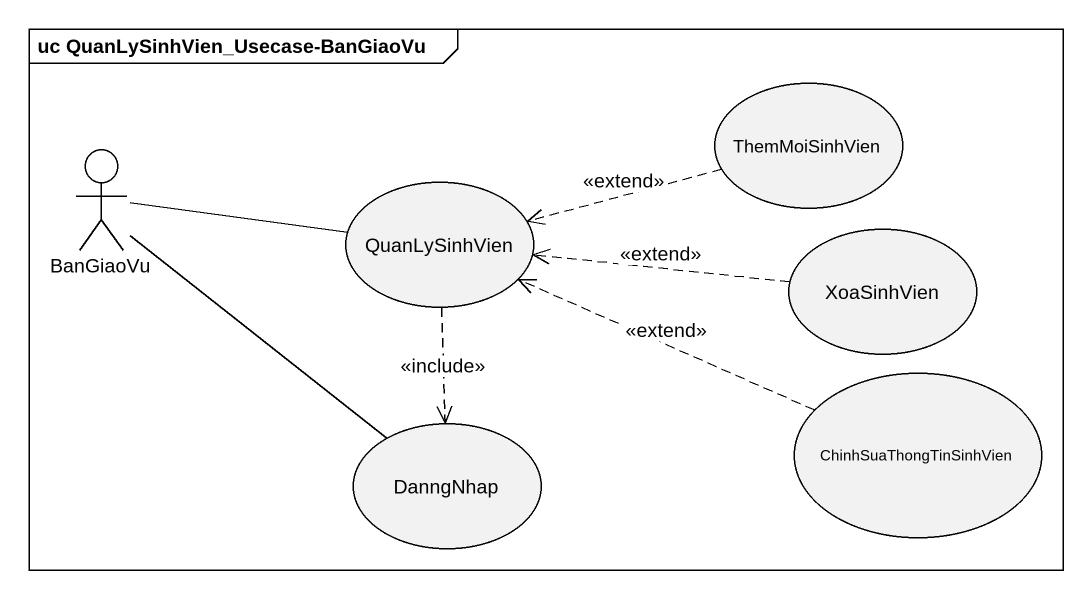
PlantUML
@startuml
mainframe uc QuanLySinhVien_Usecase-BanGiaoVu
usecase ThemMoiSinhVien
actor BanGiaoVu
usecase QuanLySinhVien
usecase XoaSinhVien
usecase ChinhSuaThongTinSinhVien
usecase DanngNhap
ThemMoiSinhVien .left.> QuanLySinhVien : <<extend>>
BanGiaoVu -right- QuanLySinhVien
BanGiaoVu -- DanngNhap
QuanLySinhVien ..> DanngNhap : <<include>>
XoaSinhVien .left.> QuanLySinhVien : <<extend>>
ChinhSuaThongTinSinhVien .left.> QuanLySinhVien : <<extend>>
@enduml
